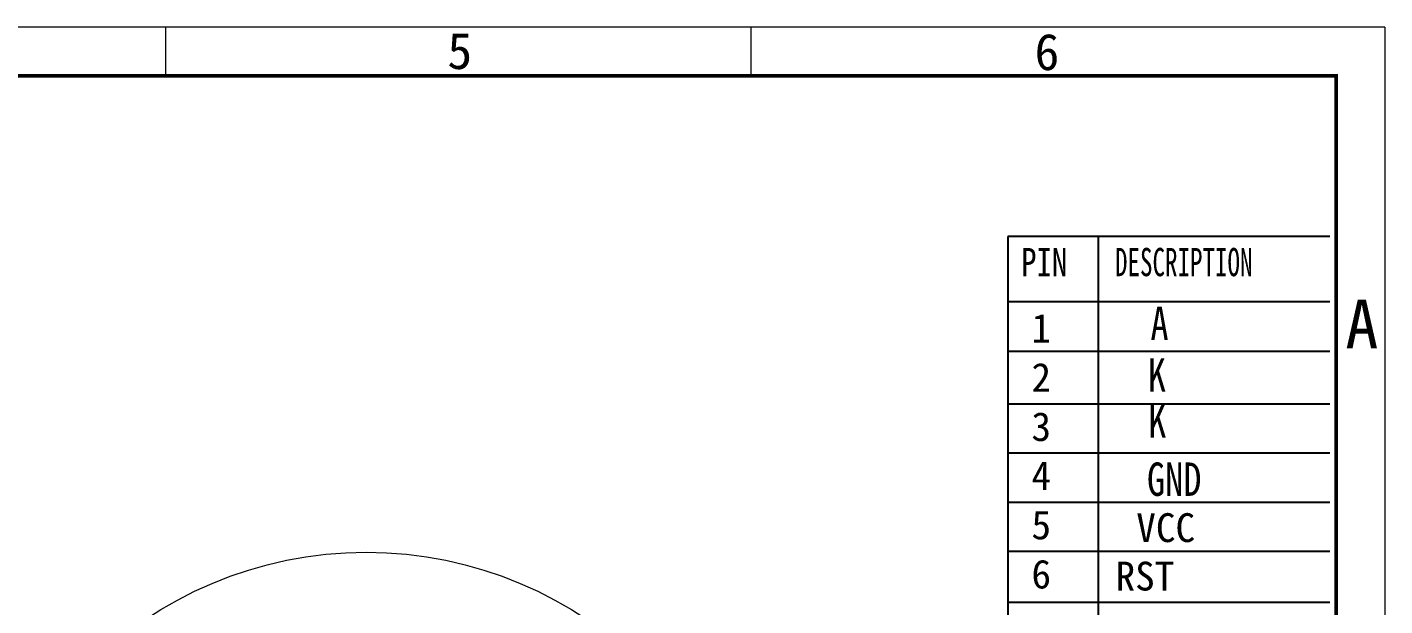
# Model space of a CAD drawing. Header units: millimetres. Extents: x -2894 to 5479, y -6001 to -1211.
# Drawn here: x 5314.9 to 5479.3, y -5754.7 to -5684.7 of the extents above; entities that cross this region are included whole.
import ezdxf

# ---------------------------------------------------------------- set-up
doc = ezdxf.new("R2010")
doc.units = ezdxf.units.MM
doc.header["$LTSCALE"] = 0.2
doc.header["$MEASUREMENT"] = 0
doc.layers.add('dim', color=4, linetype='Continuous', lineweight=9)
doc.layers.add('图框', color=7, linetype='Continuous')
doc.styles.get("Standard").update_dxf_attribs({"font": 'SimSun.ttf'})
doc.styles.add('宋体', font='SimSun.ttf')

msp = doc.modelspace()

# ---------------------------------------------------------------- linework, layer by layer
at = {"color": 7, "lineweight": 15}
for p, q in [((5479.303, -5684.67), (5041.597, -5684.669)), ((5331.674, -5684.657), (5331.674, -5690.549)), ((5402.549, -5684.657), (5402.549, -5690.549)), ((5479.303, -5684.67), (5479.303, -5974.182)), ((5479.303, -5684.67), (5479.303, -5887.258))]:
    msp.add_line(p, q, dxfattribs=at)
for p, q in [((5472.645, -5709.995), (5433.634, -5709.995)), ((5433.634, -5709.995), (5433.634, -5839.087)), ((5444.584, -5709.995), (5444.584, -5839.087)), ((5472.645, -5717.938), (5433.634, -5717.938))]:
    msp.add_line(p, q)
at = {"color": 7, "lineweight": 15, "const_width": 0.441}
msp.add_lwpolyline([(5473.424, -5968.304), (5473.424, -5690.549), (5048.174, -5690.535), (5048.174, -5968.29)], close=True, dxfattribs=at)
for points in [[(5433.634, -5723.893), (5472.645, -5723.893)], [(5433.634, -5730.258), (5472.645, -5730.258)], [(5433.634, -5736.213), (5472.645, -5736.213)], [(5433.634, -5742.168), (5472.645, -5742.168)], [(5433.634, -5748.122), (5472.645, -5748.122)], [(5433.634, -5754.282), (5472.645, -5754.282)]]:
    msp.add_lwpolyline(points)
at = {"layer": 'dim', "color": 6}
msp.add_circle((5355.963, -5796.183), 47.93, dxfattribs=at)

# ---------------------------------------------------------------- texts
at = {"color": 7, "lineweight": 15, "style": '宋体'}
for s, height, p in [('5', 4.409, (5365.796, -5689.731)), ('6', 4.409, (5436.893, -5689.856)), ('A', 5.878, (5474.519, -5723.552))]:
    msp.add_text(s, height=height, dxfattribs=at).set_placement(p)
for s, height, width, p in [('PIN', 3.4228, 0.8, (5435.263, -5714.817)), ('DESCRIPTION', 3.42284, 0.65, (5446.63, -5714.817))]:
    msp.add_text(s, height=height, dxfattribs=dict(width=width)).set_placement(p)
for s, height, p in [('1', 3.491, (5436.511, -5722.866)), ('2', 3.491, (5436.511, -5728.821)), ('3', 3.491, (5436.511, -5734.775)), ('4', 3.491, (5436.511, -5740.73)), ('5', 3.491, (5436.511, -5746.685)), ('VCC', 3.4908, (5449.202, -5747.017)), ('6', 3.491, (5436.511, -5752.64)), ('RST', 3.4908, (5446.69, -5752.886))]:
    msp.add_text(s, height=height).set_placement(p)
at = {"layer": '图框', "color": 0, "width": 0.8}
for s, height, p in [('A', 4.044, (5450.92, -5722.56)), ('K', 4.044, (5450.606, -5728.791)), ('K', 4.044, (5450.651, -5734.384)), ('GND', 4.0435, (5450.497, -5741.423))]:
    msp.add_text(s, height=height, dxfattribs=at).set_placement(p)

doc.saveas('drawing.dxf')
